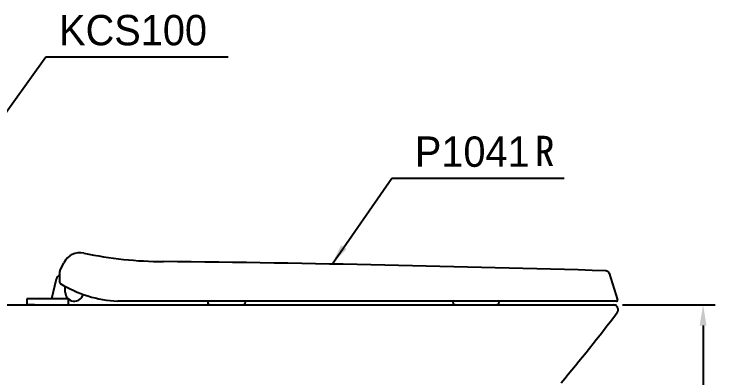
# Model space of a CAD drawing. Header units: millimetres. Extents: x 0 to 3800, y -67 to 2530.
# Drawn here: x 2435 to 3031, y 576 to 875 of the extents above; entities that cross this region are included whole.
import ezdxf
from ezdxf.enums import TextEntityAlignment as Align

# ---------------------------------------------------------------- set-up
doc = ezdxf.new("R2010")
doc.units = ezdxf.units.MM
for name, color, linetype in [('TEXT', 7, 'Continuous'), ('내부선 및 부속', 4, 'Continuous'), ('외형선', 3, 'Continuous'), ('치수선', 7, 'Continuous')]:
    doc.layers.add(name, color=color, linetype=linetype)
doc.styles.add('____', font='')
doc.styles.add('타이틀', font='H2GTRM.TTF', dxfattribs={"height": 25})
doc.styles.add('타이틀2(바탕체)', font='', dxfattribs={"height": 25})
doc.styles.get('____').set_extended_font_data('굴림')
doc.styles.get('타이틀2(바탕체)').set_extended_font_data('BatangChe')
doc.dimstyles.new('MSADIM', dxfattribs={"dimtxt": 33, "dimasz": 17, "dimexe": 10, "dimexo": 7.5, "dimgap": 10, "dimtad": 0, "dimtih": 1, "dimtoh": 1, "dimdec": 0, "dimzin": 1, "dimdsep": 46, "dimtxsty": '____', "dimcen": 11.25, "dimadec": 0, "dimazin": 0, "dimtfac": 1, "dimtdec": 0, "dimtix": 1, "dimtmove": 0, "dimatfit": 3, "dimfxl": 1, "dimtolj": 1, "dimtzin": 1, "dimarcsym": 0})

# ---------------------------------------------------------------- blocks, each defined once
blk = doc.blocks.new('*D53')
at = {"layer": '치수선', "color": 0, "linetype": 'Continuous', "lineweight": -2, "transparency": 16777216}
for p, q in [((2935.95, 636.22), (3012.45, 636.22)), ((3002.45, 619.22), (3002.45, 471.55)), ((3002.45, 278.22), (3002.45, 425.89)), ((2804.95, 261.22), (3012.45, 261.22))]:
    blk.add_line(p, q, dxfattribs=at)
at = {"layer": '치수선', "color": 0, "linetype": 'Continuous', "transparency": 16777216}
for points in [[(2999.62, 619.22), (3005.29, 619.22), (3002.45, 636.22)], [(2999.62, 278.22), (3005.29, 278.22), (3002.45, 261.22)]]:
    blk.add_solid(points, dxfattribs=at)
at = {"layer": '치수선', "color": 0, "linetype": 'Continuous', "transparency": 16777216, "insert": (3002.45, 448.72), "char_height": 25, "attachment_point": 5, "style": '____'}
blk.add_mtext('\\A1;375', dxfattribs=at)

msp = doc.modelspace()

# ---------------------------------------------------------------- linework, layer by layer
at = {"layer": '내부선 및 부속'}
for p, q in [((2472.67, 664.64), (2475.81, 670.93)), ((2472.45, 654.78), (2472.45, 663.75)), ((2925.1, 662.2), (2932.04, 640.52)), ((2476.96, 646.7), (2476.95, 651.58)), ((2931.08, 639.22), (2520.26, 639.22))]:
    msp.add_line(p, q, dxfattribs=at)
at = {"layer": '내부선 및 부속', "linetype": 'Continuous'}
for p, q in [((2469.61, 657.44), (2465.53, 641.22)), ((2479.36, 641.22), (2445.45, 641.22)), ((2445.45, 641.22), (2445.45, 636.22)), ((2479.45, 641.13), (2479.45, 636.22)), ((2594.36, 639.22), (2594.36, 638.72)), ((2625.36, 639.22), (2625.36, 638.72)), ((2796.36, 639.22), (2796.36, 638.72)), ((2834.36, 639.22), (2834.36, 638.72)), ((2451.79, 636.22), (2445.45, 636.22)), ((2451.79, 636.22), (2479.45, 636.22)), ((2474, 636.22), (2475.6, 636.22)), ((2596.86, 636.22), (2622.86, 636.22)), ((2798.86, 636.22), (2831.86, 636.22))]:
    msp.add_line(p, q, dxfattribs=at)
at = {"layer": '내부선 및 부속'}
for centre, radius, start, end in [((2489.23, 664.22), 15, 77.9144, 153.43495), ((2558.32, 986.9), 315, 257.9144, 269.93044), ((2322.76, -19285.71), 19959, 88.278546, 89.324858), ((2474.45, 663.75), 2, 153.43495, 180), ((2922.24, 661.28), 3, 17.74467, 88.27855), ((2473.45, 654.78), 1, 180, 238.39243), ((2525.34, 739.09), 100, 238.39243, 267.09021), ((2484.46, 646.72), 7.5, 180.1051, 345.99934), ((2931.08, 640.22), 1, 270, 17.74467)]:
    msp.add_arc(centre, radius, start, end, dxfattribs=at)
at = {"layer": '내부선 및 부속', "linetype": 'Continuous'}
for centre, radius, start, end in [((2474.45, 656.22), 5, 113.56966, 165.88722), ((2596.86, 638.72), 2.5, 180, 270), ((2622.86, 638.72), 2.5, 270, 0), ((2798.86, 638.72), 2.5, 180, 270), ((2831.86, 638.72), 2.5, 270, 0)]:
    msp.add_arc(centre, radius, start, end, dxfattribs=at)
at = {"layer": '외형선'}
msp.add_line((2407.45, 636.22), (2931.08, 636.22), dxfattribs=at)
for centre, radius, start, end in [((2928.45, 632.22), 4, 322.80999, 90), ((1804.4, 1485.11), 1415, 319.81761, 322.81436)]:
    msp.add_arc(centre, radius, start, end, dxfattribs=at)
at = {"layer": '치수선', "linetype": 'Continuous'}
msp.add_line((2460.93, 840.35), (2611.12, 840.35), dxfattribs=at)

# ---------------------------------------------------------------- texts
at = {"layer": 'TEXT', "style": '타이틀'}
msp.add_text('P1041', height=25, dxfattribs=at).set_placement((2812.31, 762.38), align=Align.MIDDLE_CENTER)
at = {"layer": 'TEXT', "insert": (2471.95, 874.92), "char_height": 25, "width": 248.9925, "attachment_point": 1, "line_spacing_factor": 0.963855, "style": '타이틀'}
msp.add_mtext('\\A1;KCS100', dxfattribs=at)
at = {"layer": 'TEXT', "insert": (2863.83, 775.43), "char_height": 25, "attachment_point": 1, "style": '타이틀2(바탕체)'}
msp.add_mtext_dynamic_manual_height_columns('R', width=94.5612, gutter_width=125, heights=[0], dxfattribs=at)

# ---------------------------------------------------------------- dimensions: what is measured, and where the dimension line sits
at = {"layer": '치수선', "linetype": 'Continuous'}
dim = msp.add_linear_dim(base=(3002.45, 261.22), p1=(2928.45, 636.22), p2=(2797.45, 261.22), angle=90, dimstyle='MSADIM', override={"dimtxt": 25}, dxfattribs=at)
dim.commit()
dim.dimension.update_dxf_attribs({"geometry": '*D53', "text_midpoint": (3002.45, 448.72)})

# ---------------------------------------------------------------- leaders
for points in [[(2362.49, 703.47), (2460.93, 840.35)], [(2696.76, 669.79), (2746.12, 740.57), (2887.88, 740.57)]]:
    msp.add_leader(points, dimstyle='MSADIM', override={"dimtxt": 25}, dxfattribs=at)

doc.saveas('drawing.dxf')
